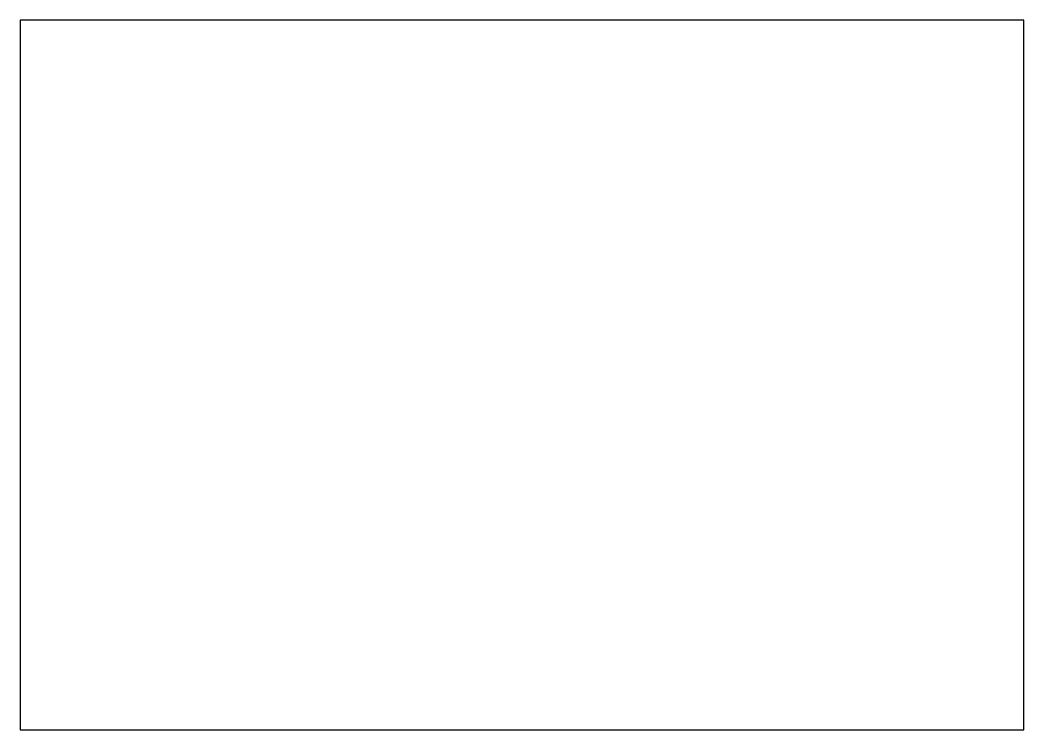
# Model space of a CAD drawing. Extents: x 0 to 29.7, y 0 to 21.
import ezdxf

# ---------------------------------------------------------------- set-up
doc = ezdxf.new("R2010")
doc.units = 0
doc.layers.get('0').update_dxf_attribs({"linetype": 'CONTINUOUS'})

msp = doc.modelspace()

# ---------------------------------------------------------------- linework, layer by layer
msp.add_lwpolyline([(0, 0), (29.7, 0), (29.7, 21), (0, 21)], close=True)

doc.saveas('drawing.dxf')
